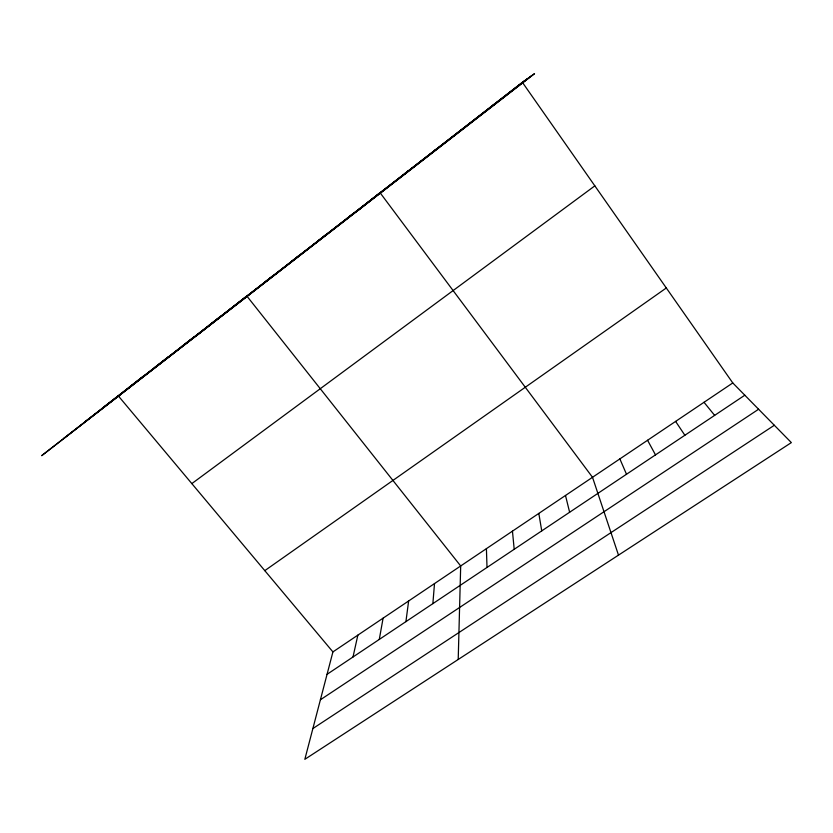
<?xml version="1.0" encoding="UTF-8"?>
<svg xmlns="http://www.w3.org/2000/svg" width="833" height="833" viewBox="0 0 833 833"><rect width="100%" height="100%" fill="white"/><g stroke="black" fill="none" stroke-linecap="round" stroke-linejoin="round"><path stroke-width="1.25" d="M458.212 659.476L460.691 565.971L246.797 295.975L196.099 335.98M432.868 603.633L434.503 583.579M405.91 621.647L408.639 600.978M379.286 639.432L383.097 618.159M353.005 656.987L357.857 635.142M732.78 382.951L332.919 651.906L304.836 759.321L791.35 442.604L732.78 382.951L522.374 82.332L534.526 73.679L41.65 455.693L522.374 82.332M434.045 150.96L435.826 149.43M404.63 173.764L407.743 171.202M358.419 210.176L380.035 192.683L592.513 477.299L618.492 555.132M346.997 218.444L352.682 213.883M318.779 240.321L325.693 234.812M290.936 261.906L299.057 255.46M263.478 283.189L272.755 275.848M181.667 346.611L194.328 336.647M208.833 325.547L220.391 316.446M128.428 387.886L143.214 376.277M154.865 367.384L168.61 356.586M102.334 408.108L524.842 80.582M84.289 422.258L527.685 78.552M63.766 438.356L530.954 76.22M191.829 483.609L594.835 185.863M264.79 570.647L666.306 287.979M327.057 674.324L744.817 395.206M320.403 699.772L758.592 409.242M312.885 728.542L774.326 425.267M493.136 105L494.146 104.375M118.151 395.706L332.919 651.906M704.01 402.297L714.641 415.365M675.605 421.404L684.872 435.253M647.564 440.272L655.498 454.88M619.867 458.9L626.499 474.258M565.492 495.468L569.626 512.253M538.816 513.42L541.742 530.892M512.451 531.152L514.2 549.291M486.41 548.666L487.013 567.45"/></g></svg>
